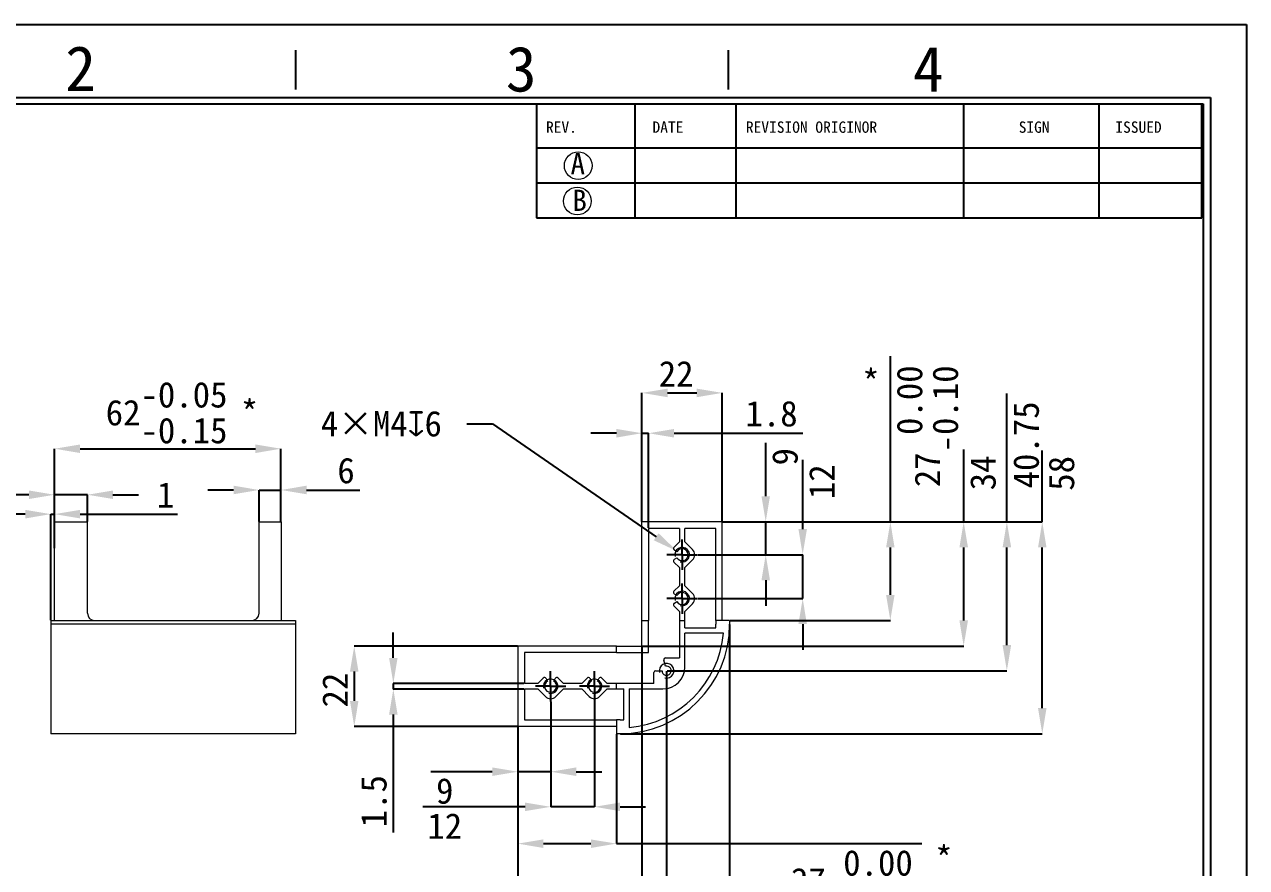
# Model space of a CAD drawing. Header units: millimetres. Extents: x 2 to 295, y 1 to 209.
# Drawn here: x 127.8 to 295.1, y 93.3 to 208.7 of the extents above; entities that cross this region are included whole.
import ezdxf

# ---------------------------------------------------------------- set-up
doc = ezdxf.new("R2010")
doc.units = ezdxf.units.MM
doc.header["$PDSIZE"] = -1
doc.layers.add('SLD-0', color=179, linetype='Continuous')
doc.layers.add('蓝色线', color=5, linetype='Continuous', lineweight=15)
doc.styles.add('8', font='simfang.ttf')
doc.styles.add('SLDTEXTSTYLE2', font='TXT', dxfattribs={"width": 0.469})
doc.dimstyles.new('SLDDIMSTYLE0', dxfattribs={"dimtxt": 3.5, "dimasz": 3.5, "dimexe": 0, "dimexo": 0.0625, "dimgap": 0.875, "dimtad": 2, "dimlfac": 2, "dimrnd": 1e-09, "dimzin": 12, "dimdsep": 46, "dimtxsty": 'SLDTEXTSTYLE2', "dimsah": 1, "dimcen": 0.09, "dimadec": 0, "dimazin": 3, "dimtol": 1, "dimtm": 0.1, "dimtfac": 1, "dimtofl": 0, "dimtmove": 0, "dimatfit": 3, "dimfxl": 1, "dimfrac": 2, "dimtolj": 1, "dimtzin": 0, "dimarcsym": 0})
doc.dimstyles.new('SLDDIMSTYLE1', dxfattribs={"dimtxt": 3.5, "dimasz": 3.5, "dimexe": 0, "dimexo": 0.0625, "dimgap": 0.875, "dimtad": 2, "dimlfac": 2, "dimrnd": 1e-09, "dimzin": 12, "dimdsep": 46, "dimtxsty": 'SLDTEXTSTYLE2', "dimsah": 1, "dimcen": 0.09, "dimadec": 0, "dimazin": 3, "dimtfac": 1, "dimtofl": 0, "dimtmove": 0, "dimatfit": 3, "dimfxl": 1, "dimfrac": 2, "dimtolj": 1, "dimtzin": 12, "dimarcsym": 0})
doc.dimstyles.new('SLDDIMSTYLE2', dxfattribs={"dimtxt": 3.5, "dimasz": 3.5, "dimexe": 0, "dimexo": 0.0625, "dimgap": 0.875, "dimtad": 2, "dimlfac": 2, "dimrnd": 1e-09, "dimzin": 12, "dimdsep": 46, "dimtxsty": 'SLDTEXTSTYLE2', "dimsah": 1, "dimcen": 0.09, "dimadec": 0, "dimazin": 3, "dimtfac": 1, "dimtmove": 0, "dimatfit": 0, "dimfxl": 1, "dimfrac": 2, "dimtolj": 1, "dimtzin": 12, "dimarcsym": 0})
doc.dimstyles.new('SLDDIMSTYLE5', dxfattribs={"dimtxt": 3.5, "dimasz": 3.5, "dimexe": 0, "dimexo": 0.0625, "dimgap": 0.875, "dimtad": 0, "dimtih": 1, "dimtoh": 1, "dimlfac": 2, "dimrnd": 1e-09, "dimzin": 12, "dimdsep": 46, "dimtxsty": 'SLDTEXTSTYLE2', "dimsah": 1, "dimcen": 0, "dimadec": 0, "dimazin": 3, "dimtfac": 1, "dimtofl": 0, "dimtmove": 1, "dimatfit": 3, "dimfxl": 1, "dimfrac": 2, "dimtolj": 1, "dimtzin": 12, "dimarcsym": 0})
doc.dimstyles.new('SLDDIMSTYLE7', dxfattribs={"dimtxt": 3.5, "dimasz": 3.5, "dimexe": 0, "dimexo": 0.0625, "dimgap": 0.875, "dimtad": 2, "dimlfac": 2, "dimrnd": 1e-09, "dimzin": 12, "dimdsep": 46, "dimtxsty": 'SLDTEXTSTYLE2', "dimsah": 1, "dimcen": 0.09, "dimadec": 0, "dimazin": 3, "dimtol": 1, "dimtp": -0.05, "dimtm": 0.15, "dimtfac": 1, "dimtofl": 0, "dimtmove": 0, "dimatfit": 3, "dimfxl": 1, "dimfrac": 2, "dimtolj": 1, "dimarcsym": 0})

# ---------------------------------------------------------------- blocks, each defined once
blk = doc.blocks.new('_D_22')
at = {"layer": 'Defpoints', "color": 0}
for p in [(136.42, 144.32), (131.92, 140.62), (136.42, 140.62)]:
    blk.add_point(p, dxfattribs=at)
at = {"layer": 'SLD-0', "color": 0, "lineweight": -2}
for p, q in [((128.42, 144.32), (118.03, 144.32)), ((131.92, 140.68), (131.92, 144.32)), ((136.42, 144.32), (131.92, 144.32)), ((136.42, 140.68), (136.42, 144.32)), ((139.92, 144.32), (143.42, 144.32))]:
    blk.add_line(p, q, dxfattribs=at)
at = {"layer": 'SLD-0', "color": 0}
for points in [[(128.42, 144.9), (128.42, 143.74), (131.92, 144.32)], [(139.92, 144.9), (139.92, 143.74), (136.42, 144.32)]]:
    blk.add_solid(points, dxfattribs=at)
at = {"layer": 'SLD-0', "color": 0, "insert": (119.93, 148.74), "char_height": 3.5, "attachment_point": 2, "style": '8'}
blk.add_mtext('\\A1;9', dxfattribs=at)
blk = doc.blocks.new('_D_23')
at = {"layer": 'Defpoints', "color": 0}
for p in [(131.42, 141.67), (131.92, 140.62), (131.42, 127.12)]:
    blk.add_point(p, dxfattribs=at)
at = {"layer": 'SLD-0', "color": 0, "lineweight": -2}
for p, q in [((127.92, 141.67), (124.42, 141.67)), ((131.42, 127.18), (131.42, 141.67)), ((131.42, 141.67), (131.92, 141.67)), ((131.92, 140.68), (131.92, 141.67)), ((135.42, 141.67), (148.73, 141.67))]:
    blk.add_line(p, q, dxfattribs=at)
at = {"layer": 'SLD-0', "color": 0}
for points in [[(127.92, 142.25), (127.92, 141.08), (131.42, 141.67)], [(135.42, 142.25), (135.42, 141.08), (131.92, 141.67)]]:
    blk.add_solid(points, dxfattribs=at)
at = {"layer": 'SLD-0', "color": 0, "insert": (147.12, 146.04), "char_height": 3.5, "attachment_point": 2, "style": '8'}
blk.add_mtext('\\A1;1', dxfattribs=at)
blk = doc.blocks.new('_D_24')
at = {"layer": 'Defpoints', "color": 0}
for p in [(162.92, 144.97), (159.92, 140.62), (162.92, 140.62)]:
    blk.add_point(p, dxfattribs=at)
at = {"layer": 'SLD-0', "color": 0, "lineweight": -2}
for p, q in [((156.42, 144.97), (152.92, 144.97)), ((159.92, 140.68), (159.92, 144.97)), ((159.92, 144.97), (162.92, 144.97)), ((162.92, 140.68), (162.92, 144.97)), ((166.42, 144.97), (173.73, 144.97))]:
    blk.add_line(p, q, dxfattribs=at)
at = {"layer": 'SLD-0', "color": 0}
for points in [[(156.42, 145.56), (156.42, 144.39), (159.92, 144.97)], [(166.42, 145.56), (166.42, 144.39), (162.92, 144.97)]]:
    blk.add_solid(points, dxfattribs=at)
at = {"layer": 'SLD-0', "color": 0, "insert": (171.83, 149.39), "char_height": 3.5, "attachment_point": 2, "style": '8'}
blk.add_mtext('\\A1;6', dxfattribs=at)
blk = doc.blocks.new('_D_25')
at = {"layer": 'Defpoints', "color": 0}
for p in [(162.92, 150.62), (162.92, 140.62), (131.92, 136.94)]:
    blk.add_point(p, dxfattribs=at)
at = {"layer": '蓝色线', "color": 0, "lineweight": -2}
for p, q in [((131.92, 137), (131.92, 150.62)), ((135.42, 150.62), (159.42, 150.62)), ((162.92, 140.68), (162.92, 150.62))]:
    blk.add_line(p, q, dxfattribs=at)
at = {"layer": '蓝色线', "color": 0}
for points in [[(135.42, 151.2), (135.42, 150.03), (131.92, 150.62)], [(159.42, 151.2), (159.42, 150.03), (162.92, 150.62)]]:
    blk.add_solid(points, dxfattribs=at)
at = {"layer": '蓝色线', "color": 0, "insert": (147.26, 159.76), "char_height": 3.5, "attachment_point": 2, "style": '8'}
blk.add_mtext('\\A1;62\\S-0.05^ -0.15;', dxfattribs=at)
blk = doc.blocks.new('_D_26')
at = {"layer": 'Defpoints', "color": 0}
for p in [(195.34, 123.62), (172.95, 112.62), (195.34, 112.62)]:
    blk.add_point(p, dxfattribs=at)
at = {"layer": '蓝色线', "color": 0, "lineweight": -2}
for p, q in [((195.28, 123.62), (172.95, 123.62)), ((172.95, 120.12), (172.95, 116.12)), ((195.28, 112.62), (172.95, 112.62))]:
    blk.add_line(p, q, dxfattribs=at)
at = {"layer": '蓝色线', "color": 0}
for points in [[(172.36, 120.12), (173.53, 120.12), (172.95, 123.62)], [(172.36, 116.12), (173.53, 116.12), (172.95, 112.62)]]:
    blk.add_solid(points, dxfattribs=at)
at = {"layer": '蓝色线', "color": 0, "insert": (168.57, 117.59), "char_height": 3.5, "attachment_point": 2, "rotation": 90, "style": '8'}
blk.add_mtext('\\A1;22', dxfattribs=at)
blk = doc.blocks.new('_D_27')
at = {"layer": 'Defpoints', "color": 0}
for p in [(223.34, 158.26), (212.34, 140.62), (223.34, 140.62)]:
    blk.add_point(p, dxfattribs=at)
at = {"layer": '蓝色线', "color": 0, "lineweight": -2}
for p, q in [((212.34, 140.68), (212.34, 158.26)), ((215.84, 158.26), (219.84, 158.26)), ((223.34, 140.68), (223.34, 158.26))]:
    blk.add_line(p, q, dxfattribs=at)
at = {"layer": '蓝色线', "color": 0}
for points in [[(215.84, 158.84), (215.84, 157.67), (212.34, 158.26)], [(219.84, 158.84), (219.84, 157.67), (223.34, 158.26)]]:
    blk.add_solid(points, dxfattribs=at)
at = {"layer": '蓝色线', "color": 0, "insert": (217.02, 162.63), "char_height": 3.5, "attachment_point": 2, "style": '8'}
blk.add_mtext('\\A1;22', dxfattribs=at)
blk = doc.blocks.new('_D_28')
at = {"layer": 'Defpoints', "color": 0}
for p in [(224.34, 126.62), (195.34, 112.62), (224.34, 75.51)]:
    blk.add_point(p, dxfattribs=at)
at = {"layer": '蓝色线', "color": 0, "lineweight": -2}
for p, q in [((224.34, 126.55), (224.34, 75.51)), ((195.34, 112.55), (195.34, 75.51)), ((195.34, 75.51), (182.2, 75.51)), ((220.84, 75.51), (198.84, 75.51))]:
    blk.add_line(p, q, dxfattribs=at)
at = {"layer": '蓝色线', "color": 0}
for points in [[(198.84, 76.09), (198.84, 74.93), (195.34, 75.51)], [(220.84, 76.09), (220.84, 74.93), (224.34, 75.51)]]:
    blk.add_solid(points, dxfattribs=at)
at = {"layer": '蓝色线', "color": 0, "insert": (185.34, 74.63), "char_height": 3.5, "attachment_point": 2, "style": '8'}
blk.add_mtext('\\A1;58', dxfattribs=at)
blk = doc.blocks.new('_D_29')
at = {"layer": 'Defpoints', "color": 0}
for p in [(223.34, 140.62), (209.34, 111.62), (267.14, 111.62)]:
    blk.add_point(p, dxfattribs=at)
at = {"layer": '蓝色线', "color": 0, "lineweight": -2}
for p, q in [((267.14, 140.62), (267.14, 150.39)), ((223.4, 140.62), (267.14, 140.62)), ((267.14, 115.12), (267.14, 137.12)), ((209.4, 111.62), (267.14, 111.62))]:
    blk.add_line(p, q, dxfattribs=at)
at = {"layer": '蓝色线', "color": 0}
for points in [[(266.56, 137.12), (267.72, 137.12), (267.14, 140.62)], [(266.56, 115.12), (267.72, 115.12), (267.14, 111.62)]]:
    blk.add_solid(points, dxfattribs=at)
at = {"layer": '蓝色线', "color": 0, "insert": (268.01, 147.25), "char_height": 3.5, "attachment_point": 2, "rotation": 90, "style": '8'}
blk.add_mtext('\\A1;58', dxfattribs=at)
blk = doc.blocks.new('_D_30')
at = {"layer": 'Defpoints', "color": 0}
for p in [(199.84, 116.04), (205.84, 116.04), (205.84, 101.62)]:
    blk.add_point(p, dxfattribs=at)
at = {"layer": '蓝色线', "color": 0, "lineweight": -2}
for p, q in [((199.84, 115.98), (199.84, 101.62)), ((205.84, 115.98), (205.84, 101.62)), ((196.34, 101.62), (182.35, 101.62)), ((205.84, 101.62), (199.84, 101.62)), ((209.34, 101.62), (212.84, 101.62))]:
    blk.add_line(p, q, dxfattribs=at)
at = {"layer": '蓝色线', "color": 0}
for points in [[(196.34, 102.2), (196.34, 101.03), (199.84, 101.62)], [(209.34, 102.2), (209.34, 101.03), (205.84, 101.62)]]:
    blk.add_solid(points, dxfattribs=at)
at = {"layer": '蓝色线', "color": 0, "insert": (185.34, 100.74), "char_height": 3.5, "attachment_point": 2, "style": '8'}
blk.add_mtext('\\A1;12', dxfattribs=at)
blk = doc.blocks.new('_D_31')
at = {"layer": 'Defpoints', "color": 0}
for p in [(219.91, 136.12), (234.34, 136.12), (219.91, 130.12)]:
    blk.add_point(p, dxfattribs=at)
at = {"layer": '蓝色线', "color": 0, "lineweight": -2}
for p, q in [((234.34, 139.62), (234.34, 149.09)), ((219.98, 136.12), (234.34, 136.12)), ((234.34, 130.12), (234.34, 136.12)), ((219.98, 130.12), (234.34, 130.12)), ((234.34, 126.62), (234.34, 123.12))]:
    blk.add_line(p, q, dxfattribs=at)
at = {"layer": '蓝色线', "color": 0}
for points in [[(233.76, 139.62), (234.92, 139.62), (234.34, 136.12)], [(233.76, 126.62), (234.92, 126.62), (234.34, 130.12)]]:
    blk.add_solid(points, dxfattribs=at)
at = {"layer": '蓝色线', "color": 0, "insert": (235.21, 146.1), "char_height": 3.5, "attachment_point": 2, "rotation": 90, "style": '8'}
blk.add_mtext('\\A1;12', dxfattribs=at)
blk = doc.blocks.new('_D_32')
at = {"layer": 'Defpoints', "color": 0}
for p in [(223.34, 140.62), (229.28, 140.62), (219.91, 136.12)]:
    blk.add_point(p, dxfattribs=at)
at = {"layer": 'SLD-0', "color": 0, "lineweight": -2}
for p, q in [((229.28, 144.12), (229.28, 151.43)), ((223.4, 140.62), (229.28, 140.62)), ((229.28, 136.12), (229.28, 140.62)), ((219.98, 136.12), (229.28, 136.12)), ((229.28, 132.62), (229.28, 129.12))]:
    blk.add_line(p, q, dxfattribs=at)
at = {"layer": 'SLD-0', "color": 0}
for points in [[(228.7, 144.12), (229.86, 144.12), (229.28, 140.62)], [(228.7, 132.62), (229.86, 132.62), (229.28, 136.12)]]:
    blk.add_solid(points, dxfattribs=at)
at = {"layer": 'SLD-0', "color": 0, "insert": (230.15, 149.52), "char_height": 3.5, "attachment_point": 2, "rotation": 90, "style": '8'}
blk.add_mtext('\\A1;9', dxfattribs=at)
blk = doc.blocks.new('_D_33')
at = {"layer": 'Defpoints', "color": 0}
for p in [(199.84, 116.04), (195.34, 112.62), (199.84, 106.42)]:
    blk.add_point(p, dxfattribs=at)
at = {"layer": 'SLD-0', "color": 0, "lineweight": -2}
for p, q in [((199.84, 115.98), (199.84, 106.42)), ((195.34, 112.55), (195.34, 106.42)), ((191.84, 106.42), (183.43, 106.42)), ((199.84, 106.42), (195.34, 106.42)), ((203.34, 106.42), (206.84, 106.42))]:
    blk.add_line(p, q, dxfattribs=at)
at = {"layer": 'SLD-0', "color": 0}
for points in [[(191.84, 107.01), (191.84, 105.84), (195.34, 106.42)], [(203.34, 107.01), (203.34, 105.84), (199.84, 106.42)]]:
    blk.add_solid(points, dxfattribs=at)
at = {"layer": 'SLD-0', "color": 0, "insert": (185.34, 105.55), "char_height": 3.5, "attachment_point": 2, "style": '8'}
blk.add_mtext('\\A1;9', dxfattribs=at)
blk = doc.blocks.new('_D_34')
at = {"layer": 'Defpoints', "color": 0}
for p in [(215.71, 120.24), (195.34, 112.62), (195.34, 83.62)]:
    blk.add_point(p, dxfattribs=at)
at = {"layer": 'SLD-0', "color": 0, "lineweight": -2}
for p, q in [((215.71, 120.18), (215.71, 83.62)), ((195.34, 112.55), (195.34, 83.62)), ((195.34, 83.62), (177.79, 83.62)), ((212.21, 83.62), (198.84, 83.62))]:
    blk.add_line(p, q, dxfattribs=at)
at = {"layer": 'SLD-0', "color": 0}
for points in [[(198.84, 84.2), (198.84, 83.03), (195.34, 83.62)], [(212.21, 84.2), (212.21, 83.03), (215.71, 83.62)]]:
    blk.add_solid(points, dxfattribs=at)
at = {"layer": 'SLD-0', "color": 0, "insert": (184.81, 82.74), "char_height": 3.5, "attachment_point": 2, "style": '8'}
blk.add_mtext('\\A1;40.75', dxfattribs=at)
blk = doc.blocks.new('_D_35')
at = {"layer": 'Defpoints', "color": 0}
for p in [(212.34, 123.62), (195.34, 112.62), (212.34, 89.62)]:
    blk.add_point(p, dxfattribs=at)
at = {"layer": 'SLD-0', "color": 0, "lineweight": -2}
for p, q in [((212.34, 123.55), (212.34, 89.62)), ((195.34, 112.55), (195.34, 89.62)), ((195.34, 89.62), (182.14, 89.62)), ((208.84, 89.62), (198.84, 89.62))]:
    blk.add_line(p, q, dxfattribs=at)
at = {"layer": 'SLD-0', "color": 0}
for points in [[(198.84, 90.2), (198.84, 89.03), (195.34, 89.62)], [(208.84, 90.2), (208.84, 89.03), (212.34, 89.62)]]:
    blk.add_solid(points, dxfattribs=at)
at = {"layer": 'SLD-0', "color": 0, "insert": (185.34, 88.74), "char_height": 3.5, "attachment_point": 2, "style": '8'}
blk.add_mtext('\\A1;34', dxfattribs=at)
blk = doc.blocks.new('_D_36')
at = {"layer": 'Defpoints', "color": 0}
for p in [(195.34, 112.62), (208.84, 111.62), (208.84, 96.58)]:
    blk.add_point(p, dxfattribs=at)
at = {"layer": '蓝色线', "color": 0, "lineweight": -2}
for p, q in [((195.34, 112.55), (195.34, 96.58)), ((208.84, 111.55), (208.84, 96.58)), ((198.84, 96.58), (205.34, 96.58)), ((208.84, 96.58), (250.65, 96.58))]:
    blk.add_line(p, q, dxfattribs=at)
at = {"layer": '蓝色线', "color": 0}
for points in [[(198.84, 97.16), (198.84, 95.99), (195.34, 96.58)], [(205.34, 97.16), (205.34, 95.99), (208.84, 96.58)]]:
    blk.add_solid(points, dxfattribs=at)
at = {"layer": '蓝色线', "color": 0, "insert": (241.08, 95.7), "char_height": 3.5, "attachment_point": 2, "style": '8'}
blk.add_mtext('\\A1;27\\S 0.00^ -0.10;', dxfattribs=at)
blk = doc.blocks.new('_D_37')
at = {"layer": 'Defpoints', "color": 0}
for p in [(223.34, 140.62), (224.34, 127.12), (246.34, 127.12)]:
    blk.add_point(p, dxfattribs=at)
at = {"layer": '蓝色线', "color": 0, "lineweight": -2}
for p, q in [((246.34, 140.62), (246.34, 163.27)), ((223.4, 140.62), (246.34, 140.62)), ((246.34, 130.62), (246.34, 137.12)), ((224.4, 127.12), (246.34, 127.12))]:
    blk.add_line(p, q, dxfattribs=at)
at = {"layer": '蓝色线', "color": 0}
for points in [[(245.76, 137.12), (246.92, 137.12), (246.34, 140.62)], [(245.76, 130.62), (246.92, 130.62), (246.34, 127.12)]]:
    blk.add_solid(points, dxfattribs=at)
at = {"layer": '蓝色线', "color": 0, "insert": (247.21, 153.69), "char_height": 3.5, "attachment_point": 2, "rotation": 90, "style": '8'}
blk.add_mtext('\\A1;27\\S 0.00^ -0.10;', dxfattribs=at)
blk = doc.blocks.new('_D_38')
at = {"layer": 'Defpoints', "color": 0}
for p in [(223.34, 140.62), (256.38, 140.62), (212.34, 123.62)]:
    blk.add_point(p, dxfattribs=at)
at = {"layer": 'SLD-0', "color": 0, "lineweight": -2}
for p, q in [((256.38, 140.62), (256.38, 150.51)), ((223.4, 140.62), (256.38, 140.62)), ((256.38, 127.12), (256.38, 137.12)), ((212.4, 123.62), (256.38, 123.62))]:
    blk.add_line(p, q, dxfattribs=at)
at = {"layer": 'SLD-0', "color": 0}
for points in [[(255.8, 137.12), (256.97, 137.12), (256.38, 140.62)], [(255.8, 127.12), (256.97, 127.12), (256.38, 123.62)]]:
    blk.add_solid(points, dxfattribs=at)
at = {"layer": 'SLD-0', "color": 0, "insert": (257.26, 147.31), "char_height": 3.5, "attachment_point": 2, "rotation": 90, "style": '8'}
blk.add_mtext('\\A1;34', dxfattribs=at)
blk = doc.blocks.new('_D_39')
at = {"layer": 'Defpoints', "color": 0}
for p in [(223.34, 140.62), (262.29, 140.62), (215.71, 120.24)]:
    blk.add_point(p, dxfattribs=at)
at = {"layer": 'SLD-0', "color": 0, "lineweight": -2}
for p, q in [((262.29, 140.62), (262.29, 158.17)), ((223.4, 140.62), (262.29, 140.62)), ((262.29, 123.74), (262.29, 137.12)), ((215.78, 120.24), (262.29, 120.24))]:
    blk.add_line(p, q, dxfattribs=at)
at = {"layer": 'SLD-0', "color": 0}
for points in [[(261.71, 137.12), (262.88, 137.12), (262.29, 140.62)], [(261.71, 123.74), (262.88, 123.74), (262.29, 120.24)]]:
    blk.add_solid(points, dxfattribs=at)
at = {"layer": 'SLD-0', "color": 0, "insert": (263.17, 151.14), "char_height": 3.5, "attachment_point": 2, "rotation": 90, "style": '8'}
blk.add_mtext('\\A1;40.75', dxfattribs=at)
blk = doc.blocks.new('_D_40')
at = {"layer": 'Defpoints', "color": 0}
for p in [(213.24, 152.74), (212.34, 140.62), (213.24, 139.72)]:
    blk.add_point(p, dxfattribs=at)
at = {"layer": 'SLD-0', "color": 0, "lineweight": -2}
for p, q in [((208.84, 152.74), (205.34, 152.74)), ((212.34, 140.68), (212.34, 152.74)), ((212.34, 152.74), (213.24, 152.74)), ((213.24, 139.78), (213.24, 152.74)), ((216.74, 152.74), (234.36, 152.74))]:
    blk.add_line(p, q, dxfattribs=at)
at = {"layer": 'SLD-0', "color": 0}
for points in [[(208.84, 153.32), (208.84, 152.15), (212.34, 152.74)], [(216.74, 153.32), (216.74, 152.15), (213.24, 152.74)]]:
    blk.add_solid(points, dxfattribs=at)
at = {"layer": 'SLD-0', "color": 0, "insert": (230.08, 157.17), "char_height": 3.5, "attachment_point": 2, "style": '8'}
blk.add_mtext('\\A1;1.8', dxfattribs=at)
blk = doc.blocks.new('_D_41')
at = {"layer": 'Defpoints', "color": 0}
for p in [(178.3, 118.49), (196.24, 118.49), (196.24, 117.74)]:
    blk.add_point(p, dxfattribs=at)
at = {"layer": 'SLD-0', "color": 0, "lineweight": -2}
for p, q in [((178.3, 121.99), (178.3, 125.49)), ((196.18, 118.49), (178.3, 118.49)), ((178.3, 118.49), (178.3, 117.74)), ((196.18, 117.74), (178.3, 117.74)), ((178.3, 114.24), (178.3, 98.12))]:
    blk.add_line(p, q, dxfattribs=at)
at = {"layer": 'SLD-0', "color": 0}
for points in [[(177.72, 121.99), (178.88, 121.99), (178.3, 118.49)], [(177.72, 114.24), (178.88, 114.24), (178.3, 117.74)]]:
    blk.add_solid(points, dxfattribs=at)
at = {"layer": 'SLD-0', "color": 0, "insert": (173.87, 102.39), "char_height": 3.5, "attachment_point": 2, "rotation": 90, "style": '8'}
blk.add_mtext('\\A1;1.5', dxfattribs=at)
blk = doc.blocks.new('_D_42')
at = {"layer": 'Defpoints', "color": 0}
for p in [(217.16, 136.59), (217.84, 136.12)]:
    blk.add_point(p, dxfattribs=at)
at = {"layer": 'SLD-0', "color": 0, "lineweight": -2}
for p, q in [((188.36, 154.01), (191.86, 154.01)), ((191.86, 154.01), (214.28, 138.57))]:
    blk.add_line(p, q, dxfattribs=at)
at = {"layer": 'SLD-0', "color": 0}
blk.add_solid([(214.61, 139.05), (213.95, 138.09), (217.16, 136.59)], dxfattribs=at)
at = {"layer": 'SLD-0', "color": 0, "insert": (168.37, 155.8), "char_height": 3.5, "attachment_point": 1, "style": '8'}
blk.add_mtext('\\A1;4×M4{\\fGDT;x}6', dxfattribs=at)
blk = doc.blocks.new('SW_CENTERMARKSYMBOL_5')
at = {"layer": 'SLD-0', "color": 0}
for p, q in [((0, 1.25), (0, 2.075)), ((-1.25, 0), (-2.075, 0)), ((0, 0), (-1.25, 0)), ((0, 0), (0, 1.25)), ((0, 0), (0, -1.25)), ((0, 0), (1.25, 0)), ((1.25, 0), (2.075, 0)), ((0, -1.25), (0, -2.075))]:
    blk.add_line(p, q, dxfattribs=at)
blk = doc.blocks.new('SW_CENTERMARKSYMBOL_6')
at = {"layer": 'SLD-0', "color": 0}
for p, q in [((0, 1.25), (0, 2.075)), ((-1.25, 0), (-2.075, 0)), ((0, 0), (-1.25, 0)), ((0, 0), (0, 1.25)), ((0, 0), (0, -1.25)), ((0, 0), (1.25, 0)), ((1.25, 0), (2.075, 0)), ((0, -1.25), (0, -2.075))]:
    blk.add_line(p, q, dxfattribs=at)
blk = doc.blocks.new('SW_CENTERMARKSYMBOL_7')
at = {"layer": 'SLD-0', "color": 0}
for p, q in [((0, 1.25), (0, 2.075)), ((-1.25, 0), (-2.075, 0)), ((0, 0), (-1.25, 0)), ((0, 0), (0, 1.25)), ((0, 0), (0, -1.25)), ((0, 0), (1.25, 0)), ((1.25, 0), (2.075, 0)), ((0, -1.25), (0, -2.075))]:
    blk.add_line(p, q, dxfattribs=at)
blk = doc.blocks.new('SW_CENTERMARKSYMBOL_8')
at = {"layer": 'SLD-0', "color": 0}
for p, q in [((0, 1.25), (0, 2.075)), ((-1.25, 0), (-2.075, 0)), ((0, 0), (-1.25, 0)), ((0, 0), (0, 1.25)), ((0, 0), (0, -1.25)), ((0, 0), (1.25, 0)), ((1.25, 0), (2.075, 0)), ((0, -1.25), (0, -2.075))]:
    blk.add_line(p, q, dxfattribs=at)

msp = doc.modelspace()

# ---------------------------------------------------------------- linework, layer by layer
at = {"color": 7, "linetype": 'Continuous', "lineweight": 15}
for p, q in [((131.9243, 127.1172), (131.9243, 140.6172)), ((131.9243, 140.6172), (136.4243, 140.6172)), ((136.4243, 128.1172), (136.4243, 140.6172)), ((159.9243, 128.1172), (159.9243, 140.6172)), ((159.9243, 140.6172), (162.9243, 140.6172)), ((162.9243, 140.6172), (162.9243, 127.1172)), ((223.3385, 140.6172), (212.3385, 140.6172)), ((212.3385, 127.1172), (212.3385, 140.6172)), ((223.3385, 127.1172), (223.3385, 140.6172)), ((217.4635, 139.7172), (213.2385, 139.7172)), ((213.2385, 139.7172), (213.2385, 127.1172)), ((217.4635, 139.7172), (217.4635, 137.8672)), ((222.4385, 139.7172), (218.2135, 139.7172)), ((218.2135, 137.8672), (218.2135, 139.7172)), ((222.4385, 127.1172), (222.4385, 139.7172)), ((216.7217, 137.1253), (217.4635, 137.8672)), ((218.2135, 137.8672), (219.2564, 136.8243)), ((217.1241, 136.5297), (216.7735, 136.7321)), ((216.7735, 135.5023), (217.1241, 135.7047)), ((217.4635, 134.3672), (216.7217, 135.109)), ((217.4635, 134.3672), (217.4635, 131.8672)), ((219.2564, 135.4101), (218.2135, 134.3672)), ((218.2135, 131.8672), (218.2135, 134.3672)), ((216.7217, 131.1253), (217.4635, 131.8672)), ((217.1241, 130.5297), (216.7735, 130.7321)), ((218.2135, 131.8672), (219.2564, 130.8243)), ((217.4635, 128.3672), (216.7217, 129.109)), ((216.7735, 129.5023), (217.1241, 129.7047)), ((219.2564, 129.4101), (218.2135, 128.3672)), ((217.4635, 128.3672), (217.4635, 127.1172)), ((218.2135, 127.1172), (218.2135, 128.3672)), ((131.4243, 127.1172), (131.4243, 126.6172)), ((131.4243, 127.1172), (164.9243, 127.1172)), ((164.9243, 126.6172), (131.4243, 126.6172)), ((131.4243, 126.6172), (131.4243, 111.6172)), ((164.9243, 127.1172), (164.9243, 126.6172)), ((164.9243, 126.6172), (164.9243, 111.6172)), ((212.3385, 123.6172), (212.3385, 127.1172)), ((212.3385, 127.1172), (213.2385, 127.1172)), ((213.2385, 122.7172), (213.2385, 127.1172)), ((217.4635, 127.1172), (217.4635, 121.9922)), ((217.4635, 127.1172), (218.2135, 127.1172)), ((218.2135, 126.1172), (218.2135, 127.1172)), ((218.2135, 126.1172), (222.4291, 126.1172)), ((222.4385, 127.1172), (222.4385, 126.6172)), ((224.3385, 127.1172), (222.4385, 127.1172)), ((224.3385, 127.1172), (224.3385, 126.6172)), ((218.2135, 120.7422), (218.2135, 125.3672)), ((223.4834, 125.3672), (218.2135, 125.3672)), ((195.3385, 123.6172), (195.3385, 112.6172)), ((208.8385, 123.6172), (195.3385, 123.6172)), ((196.2385, 122.7172), (196.2385, 118.4922)), ((208.8385, 122.7172), (196.2385, 122.7172)), ((208.8385, 122.7172), (208.8385, 123.6172)), ((208.8385, 123.6172), (212.3385, 123.6172)), ((208.8385, 122.7172), (213.2385, 122.7172)), ((215.5518, 120.8459), (215.3289, 121.6775)), ((215.5704, 121.9922), (217.4635, 121.9922)), ((198.0885, 118.4922), (198.8303, 119.234)), ((199.2236, 119.1822), (199.426, 118.8316)), ((200.251, 118.8316), (200.4534, 119.1822)), ((200.8467, 119.234), (201.5885, 118.4922)), ((204.0885, 118.4922), (204.8303, 119.234)), ((205.2236, 119.1822), (205.426, 118.8316)), ((206.251, 118.8316), (206.4534, 119.1822)), ((206.8467, 119.234), (207.5885, 118.4922)), ((213.9635, 118.4922), (213.9635, 119.9922)), ((214.2135, 120.2422), (215.0885, 120.2422)), ((198.0885, 118.4922), (196.2385, 118.4922)), ((196.2385, 117.7422), (198.0885, 117.7422)), ((196.2385, 117.7422), (196.2385, 113.5172)), ((199.1314, 116.6993), (198.0885, 117.7422)), ((201.5885, 117.7422), (200.5456, 116.6993)), ((204.0885, 118.4922), (201.5885, 118.4922)), ((201.5885, 117.7422), (204.0885, 117.7422)), ((205.1314, 116.6993), (204.0885, 117.7422)), ((207.5885, 117.7422), (206.5456, 116.6993)), ((208.8385, 118.4922), (207.5885, 118.4922)), ((207.5885, 117.7422), (208.8385, 117.7422)), ((208.8385, 117.7422), (208.8385, 118.4922)), ((213.9635, 118.4922), (208.8385, 118.4922)), ((208.8385, 117.7422), (209.8385, 117.7422)), ((209.8385, 113.5266), (209.8385, 117.7422)), ((210.5885, 117.7422), (215.2135, 117.7422)), ((210.5885, 117.7422), (210.5885, 112.4723)), ((208.8385, 112.6172), (195.3385, 112.6172)), ((196.2385, 113.5172), (208.8385, 113.5172)), ((208.8385, 113.5172), (208.8385, 111.6172)), ((209.3385, 113.5172), (208.8385, 113.5172)), ((164.9243, 111.6172), (131.4243, 111.6172)), ((209.3385, 111.6172), (208.8385, 111.6172))]:
    msp.add_line(p, q, dxfattribs=at)
for centre, radius, start, end in [((216.8985, 136.9486), 0.25, 135, 240), ((217.8385, 136.1172), 0.825, 210, 150), ((218.5493, 136.1172), 1, 315, 45), ((216.8985, 135.2858), 0.25, 120, 225), ((216.8985, 130.9486), 0.25, 135, 240), ((217.8385, 130.1172), 0.825, 210, 150), ((218.5493, 130.1172), 1, 315, 45), ((216.8985, 129.2858), 0.25, 120, 225), ((137.4243, 128.1172), 1, 180, 270), ((158.9243, 128.1172), 1, 270, 0), ((209.3385, 126.6172), 15, 270, 0), ((209.1885, 126.6172), 13.25, 357.837382, 0), ((209.3385, 126.6172), 14.2, 275.050179, 354.949821), ((215.7135, 120.2422), 0.625, 180, 105), ((215.2135, 120.7422), 3, 270, 0), ((215.5704, 121.7422), 0.25, 90, 195), ((199.0071, 119.0572), 0.25, 30, 135), ((199.8385, 118.1172), 0.825, 120, 60), ((200.6699, 119.0572), 0.25, 45, 150), ((205.0071, 119.0572), 0.25, 30, 135), ((205.8385, 118.1172), 0.825, 120, 60), ((206.6699, 119.0572), 0.25, 45, 150), ((214.2135, 119.9922), 0.25, 90, 180), ((199.8385, 117.4064), 1, 225, 315), ((205.8385, 117.4064), 1, 225, 315), ((209.3385, 126.7672), 13.25, 270, 272.162618)]:
    msp.add_arc(centre, radius, start, end, dxfattribs=at)
at = {"color": 7, "linetype": 'Continuous', "lineweight": 0}
for centre in [(217.8385, 136.1172), (217.8385, 136.1172), (217.8385, 136.1172), (217.8385, 136.1172), (217.8385, 130.1172), (217.8385, 130.1172), (217.8385, 130.1172), (217.8385, 130.1172), (215.7135, 120.2422), (215.7135, 120.2422), (215.7135, 120.2422), (215.7135, 120.2422), (199.8385, 118.1172), (199.8385, 118.1172), (199.8385, 118.1172), (199.8385, 118.1172), (205.8385, 118.1172), (205.8385, 118.1172), (205.8385, 118.1172), (205.8385, 118.1172)]:
    msp.add_arc(centre, 1, 255, 195, dxfattribs=at)
at = {"layer": 'SLD-0'}
for p, q in [((1.5907, 208.6737), (295.1066, 208.6737)), ((295.1066, 208.6737), (295.1066, 1.2938)), ((12.6748, 197.811), (289.1814, 197.811)), ((256.3351, 197.811), (256.3351, 182.2343)), ((274.8667, 197.811), (274.8667, 182.2343)), ((288.9931, 182.2343), (288.9931, 197.811)), ((289.1814, 197.811), (289.1814, 7.2189))]:
    msp.add_line(p, q, dxfattribs=at)
at = {"layer": 'SLD-0', "color": 6, "linetype": 'Continuous'}
for p, q in [((164.9525, 199.786), (164.9525, 205.1695)), ((224.2039, 199.786), (224.2039, 205.1695)), ((11.6873, 198.6996), (290.1689, 198.6996)), ((290.1689, 198.6996), (290.1689, 6.2314))]:
    msp.add_line(p, q, dxfattribs=at)
at = {"layer": 'SLD-0', "color": 179, "linetype": 'Continuous'}
for p, q in [((197.9102, 197.811), (197.9102, 182.2343)), ((211.3763, 197.811), (211.3763, 182.2343)), ((225.1767, 197.811), (225.1767, 182.2343)), ((197.9102, 191.7951), (288.9931, 191.7951)), ((197.9102, 187.0147), (288.9931, 187.0147)), ((197.9102, 182.2343), (288.9931, 182.2343))]:
    msp.add_line(p, q, dxfattribs=at)
at = {"layer": 'SLD-0', "lineweight": 0}
for centre in [(203.6081, 189.3562), (203.4853, 184.5075)]:
    msp.add_circle(centre, 1.8944, dxfattribs=at)

# ---------------------------------------------------------------- block references
at = {"layer": 'SLD-0'}
for name, p in [('SW_CENTERMARKSYMBOL_5', (217.8385, 136.1172)), ('SW_CENTERMARKSYMBOL_6', (217.8385, 130.1172)), ('SW_CENTERMARKSYMBOL_8', (199.8385, 118.1172)), ('SW_CENTERMARKSYMBOL_7', (205.8385, 118.1172))]:
    msp.add_blockref(name, p, dxfattribs=at)

# ---------------------------------------------------------------- texts
at = {"layer": 'SLD-0', "attachment_point": 1, "style": '8'}
for s, insert, char_height in [('2', (133.3881, 205.7276), 6.172), ('3', (193.7066, 205.6655), 6.172), ('4', (249.4405, 205.6593), 6.172), ('A', (202.5638, 191.0788), 2.9034), ('B', (202.8178, 186.0638), 2.9034), ('{\\C5;*}', (242.4861, 161.4427), 3.5), ('{\\C5;*}', (157.4234, 157.2843), 3.5), ('{\\C5;*}', (252.4768, 96.2546), 3.5)]:
    msp.add_mtext(s, dxfattribs=dict(at, insert=insert, char_height=char_height))
at = {"layer": 'SLD-0', "color": 179, "attachment_point": 1, "style": '8'}
for s, insert, char_height in [('REV.', (199.2, 195.4001), 1.55363), ('DATE', (213.7807, 195.4001), 1.55363), ('REVISION ORIGINOR', (226.5651, 195.4001), 1.553633), ('SIGN', (263.9095, 195.4001), 1.55363), ('ISSUED', (277.14, 195.4001), 1.55363)]:
    msp.add_mtext(s, dxfattribs=dict(at, insert=insert, char_height=char_height))

# ---------------------------------------------------------------- dimensions: what is measured, and where the dimension line sits
at = {"layer": 'SLD-0'}
for base, p1, p2, angle, dimstyle, picture, middle in [((262.2927, 140.6172), (215.7135, 120.2422), (223.3385, 140.6172), 90, 'SLDDIMSTYLE1', '_D_39', (262.2927, 151.1422)), ((229.2788, 140.6172), (219.9135, 136.1172), (223.3385, 140.6172), 90, 'SLDDIMSTYLE2', '_D_32', (229.2788, 149.5222)), ((256.3843, 140.6172), (212.3385, 123.6172), (223.3385, 140.6172), 90, 'SLDDIMSTYLE1', '_D_38', (256.3843, 147.3122)), ((178.3008, 118.4922), (196.2385, 117.7422), (196.2385, 118.4922), 90, 'SLDDIMSTYLE2', '_D_41', (178.3008, 102.3856)), ((212.3385, 89.6172), (195.3385, 112.6172), (212.3385, 123.6172), 0, 'SLDDIMSTYLE1', '_D_35', (185.3385, 89.6172))]:
    dim = msp.add_linear_dim(base=base, p1=p1, p2=p2, angle=angle, dimstyle=dimstyle, override={"dimtxsty": '8'}, dxfattribs=at)
    dim.commit()
    dim.dimension.update_dxf_attribs({"geometry": picture, "text_midpoint": middle, "dimtype": 160})
dim = msp.add_radius_dim(center=(217.8385, 136.1172), mpoint=(217.1592, 136.5852), text='4×M4{\\fGDT;x}6', dimstyle='SLDDIMSTYLE5', override={"dimpost": '<>', "dimtxsty": '8'}, dxfattribs=at)
dim.commit()
dim.dimension.update_dxf_attribs({"geometry": '_D_42', "text_midpoint": (191.8628, 154.0145), "dimtype": 164})
for base, p1, p2, dimstyle, picture, middle in [((213.2385, 152.737), (212.3385, 140.6172), (213.2385, 139.7172), 'SLDDIMSTYLE2', '_D_40', (230.0806, 152.737)), ((162.9243, 144.9737), (159.9243, 140.6172), (162.9243, 140.6172), 'SLDDIMSTYLE2', '_D_24', (171.8293, 144.9737)), ((136.4243, 144.3205), (131.9243, 140.6172), (136.4243, 140.6172), 'SLDDIMSTYLE2', '_D_22', (119.9337, 144.3205)), ((131.4243, 141.6669), (131.9243, 140.6172), (131.4243, 127.1172), 'SLDDIMSTYLE2', '_D_23', (147.1207, 141.6669)), ((195.3385, 83.6172), (215.7135, 120.2422), (195.3385, 112.6172), 'SLDDIMSTYLE1', '_D_34', (184.8135, 83.6172)), ((199.8385, 106.4227), (195.3385, 112.6172), (199.8385, 116.0422), 'SLDDIMSTYLE2', '_D_33', (185.3385, 106.4227))]:
    dim = msp.add_linear_dim(base=base, p1=p1, p2=p2, dimstyle=dimstyle, override={"dimtxsty": '8'}, dxfattribs=at)
    dim.commit()
    dim.dimension.update_dxf_attribs({"geometry": picture, "text_midpoint": middle, "dimtype": 160})
at = {"layer": '蓝色线'}
for base, p1, p2, dimstyle, picture, middle in [((246.3385, 127.1172), (223.3385, 140.6172), (224.3385, 127.1172), 'SLDDIMSTYLE0', '_D_37', (246.3385, 153.6922)), ((267.1387, 111.6172), (223.3385, 140.6172), (209.3385, 111.6172), 'SLDDIMSTYLE1', '_D_29', (267.1387, 147.2522)), ((234.3385, 136.1172), (219.9135, 130.1172), (219.9135, 136.1172), 'SLDDIMSTYLE2', '_D_31', (234.3385, 146.1022)), ((172.9464, 112.6172), (195.3385, 123.6172), (195.3385, 112.6172), 'SLDDIMSTYLE2', '_D_26', (172.9464, 117.5888))]:
    dim = msp.add_linear_dim(base=base, p1=p1, p2=p2, angle=90, dimstyle=dimstyle, override={"dimtxsty": '8'}, dxfattribs=at)
    dim.commit()
    dim.dimension.update_dxf_attribs({"geometry": picture, "text_midpoint": middle, "dimtype": 160})
for base, p1, p2, dimstyle, picture, middle in [((223.3385, 158.2558), (212.3385, 140.6172), (223.3385, 140.6172), 'SLDDIMSTYLE2', '_D_27', (217.0168, 158.2558)), ((162.9243, 150.6172), (131.9243, 136.9422), (162.9243, 140.6172), 'SLDDIMSTYLE7', '_D_25', (147.2603, 150.6172)), ((224.3385, 75.5084), (195.3385, 112.6172), (224.3385, 126.6172), 'SLDDIMSTYLE1', '_D_28', (185.3385, 75.5084)), ((205.8385, 101.6172), (199.8385, 116.0422), (205.8385, 116.0422), 'SLDDIMSTYLE2', '_D_30', (185.3385, 101.6172)), ((208.8385, 96.5763), (195.3385, 112.6172), (208.8385, 111.6172), 'SLDDIMSTYLE0', '_D_36', (241.0779, 96.5763))]:
    dim = msp.add_linear_dim(base=base, p1=p1, p2=p2, dimstyle=dimstyle, override={"dimtxsty": '8'}, dxfattribs=at)
    dim.commit()
    dim.dimension.update_dxf_attribs({"geometry": picture, "text_midpoint": middle, "dimtype": 160})

doc.saveas('drawing.dxf')
